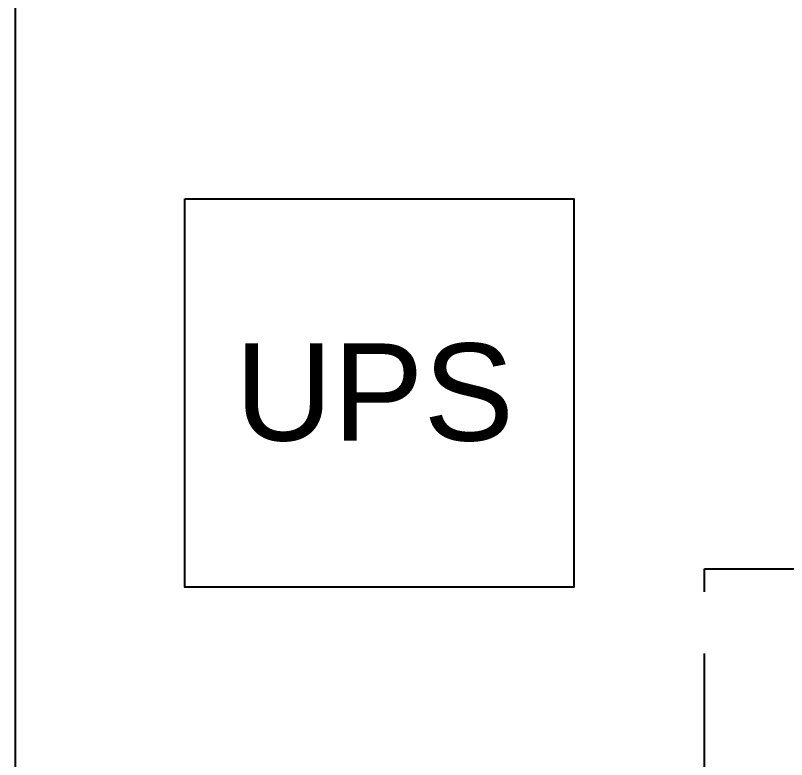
# Paper-space layout 'Sample Network Drawing - A1 Sheet' of a CAD drawing. Extents: x 49 to 806, y 22 to 564.
# Drawn here: x 615.07 to 634.9, y 137.29 to 156.44 of the extents above; entities that cross this region are included whole.
import ezdxf

# ---------------------------------------------------------------- set-up
doc = ezdxf.new("R2010")
doc.units = 0
doc.linetypes.add('HIDDEN2', pattern=[4.7625, 3.175, -1.5875])
for name, color, linetype, lineweight in [('N-ANNO-TEXT-EXST', 252, 'Continuous', 18), ('N-EQPM-EXST', 252, 'Continuous', 25), ('N-SGNL-ELEC_EXST', 252, 'HIDDEN2', 25)]:
    doc.layers.add(name, color=color, linetype=linetype, lineweight=lineweight)
doc.styles.add('_CGS_2-5_NOTES', font='arial.ttf', dxfattribs={"height": 2.5})

psp = doc.layouts.new('Sample Network Drawing - A1 Sheet')

# ---------------------------------------------------------------- linework, layer by layer
at = {"layer": 'N-EQPM-EXST'}
psp.add_lwpolyline([(617.257, 195.202), (653.157, 195.202, -0.414214), (655.344, 193.015), (655.344, 116.099, -0.414214), (653.157, 113.912), (617.257, 113.912, -0.414214), (615.069, 116.099), (615.069, 193.015, -0.414214)], format="xyb", close=True, dxfattribs=at)
psp.add_lwpolyline([(619.429, 151.722), (629.429, 151.722), (629.429, 141.722), (619.429, 141.722)], close=True, dxfattribs=at)
at = {"layer": 'N-SGNL-ELEC_EXST'}
for p, q in [((632.79, 136.845), (632.79, 142.2)), ((632.79, 142.2), (643.926, 142.2))]:
    psp.add_line(p, q, dxfattribs=at)

# ---------------------------------------------------------------- texts
at = {"layer": 'N-ANNO-TEXT-EXST', "insert": (624.305, 147.997), "char_height": 2.5, "width": 9.41618, "attachment_point": 2, "style": '_CGS_2-5_NOTES'}
psp.add_mtext('UPS', dxfattribs=at)

doc.saveas('drawing.dxf')
